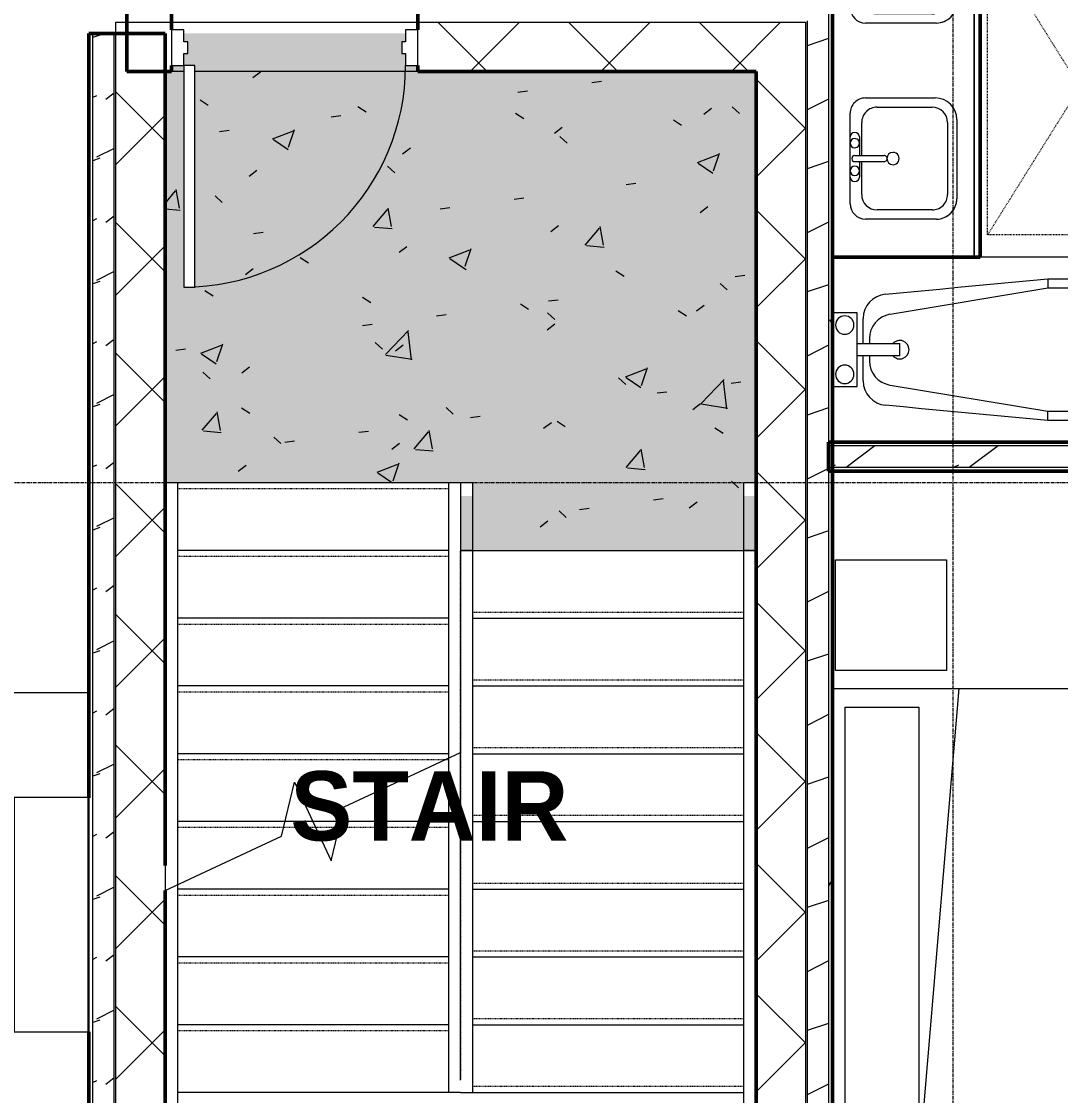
# Model space of a CAD drawing. Extents: x -4294 to -464, y 9706 to 12475.
# Drawn here: x -2651.6 to -2482.9, y 10067.7 to 10242.1 of the extents above; entities that cross this region are included whole.
import ezdxf

# ---------------------------------------------------------------- set-up
doc = ezdxf.new("R2010")
doc.units = 0
for name, pattern in [('Dash', [0.25, 0.125, -0.125]), ('Grid Line 1_2_', [0.875, 0.5, -0.125, 0.125, -0.125]), ('Overhead 1_16_', [0.101562, 0.0625, -0.039062])]:
    doc.linetypes.add(name, pattern=pattern)
for name, color, linetype, lineweight in [('0-1', 7, 'Continuous', 5), ('0-2', 50, 'Continuous', 13), ('A-AREA-IDEN', 2, 'Continuous', 9), ('A-DOOR', 31, 'Continuous', 13), ('A-DOOR-5', 31, 'Continuous', 20), ('A-DOOR-6', 31, 'Continuous', 9), ('A-DOOR-FRAM', 31, 'Continuous', 20), ('A-FLOR-2', 50, 'Continuous', 13), ('A-FLOR-PATT-2', 8, 'Continuous', 9), ('A-GENM-HDLN-1', 7, 'Dash', 9), ('A-WALL', 113, 'Continuous', 13), ('A-WALL-2', 250, 'Continuous', 50), ('A-WALL-3', 50, 'Continuous', 13), ('A-WALL-4', 113, 'Continuous', 50), ('A-WALL-PATT-1', 7, 'Continuous', 9), ('A-WALL-PATT-2', 8, 'Continuous', 9), ('A-WALL-PATT-5', 111, 'Continuous', 9), ('I-FURN-1', 7, 'Continuous', 9), ('I-FURN-HDLN-1', 7, 'Dash', 9), ('P-SANR-FIXT-1', 7, 'Continuous', 9), ('Q-CASE-1', 250, 'Continuous', 50), ('Q-CASE-2', 7, 'Continuous', 9), ('S-GRID-1', 1, 'Grid Line 1_2_', 9), ('S-STRS', 31, 'Continuous', 9), ('S-STRS-3', 31, 'Overhead 1_16_', 9), ('S-STRS-MBND', 31, 'Overhead 1_16_', 9), ('S-STRS-MBND-3', 31, 'Continuous', 9)]:
    doc.layers.add(name, color=color, linetype=linetype, lineweight=lineweight)
doc.layers.add('A-AREA-PATT-2', color=7, linetype='Continuous', lineweight=9, transparency=1)
doc.styles.add('Century Gothic_B', font='Gothicb.ttf', dxfattribs={"height": 11.25})
pattern_1 = [(0, (0, 0), (38.4, 9.6), [1.584, -27.216, 1.584, -27.216, -153.6]), (0, (0, 0), (38.4, 9.6), [-57.6, 1.584, -56.016, 1.584, -27.216, -67.2]), (0, (0, 0), (38.4, 9.6), [-144, 1.584, -17.616, 1.584, -46.416]), (120, (14.4, 4.8), (-27.513844, 28.4553755), [1.584, -27.216, 1.584, -27.216, -153.6]), (120, (14.4, 4.8), (-27.513844, 28.4553755), [-57.6, 1.584, -56.016, 1.584, -27.216, -67.2]), (120, (14.4, 4.8), (-27.513844, 28.4553755), [-144, 1.584, -17.616, 1.584, -46.416]), (240, (19.2, 24), (-10.886156, -38.0553755), [1.584, -27.216, 1.584, -27.216, -153.6]), (240, (19.2, 24), (-10.886156, -38.0553755), [-57.6, 1.584, -56.016, 1.584, -27.216, -67.2]), (240, (19.2, 24), (-10.886156, -38.0553755), [-144, 1.584, -17.616, 1.584, -46.416])]
pattern_2 = [(216.87, (7.997, 19.992), (59.9755286, 39.9843071), [9.996, -89.964]), (206.565, (19.992, 13.994), (-19.991807, -19.992219), [22.352, -22.352]), (198.435, (19.992, 3.998), (-39.983821, -19.991955), [12.644, -50.576])]
pattern_3 = [(45, (0, 0), (-10.606602, 10.606602), []), (135, (0, 0), (-10.606602, -10.606602), [])]

# ---------------------------------------------------------------- blocks, each defined once
blk = doc.blocks.new('Bath Tub - Maestro - 60_x30_-V50-FLOOR PLAN - 2ND FLOOR')
at = {"layer": 'P-SANR-FIXT-1'}
for p, q in [((60, 30), (24, 30)), ((35, 26.5), (51, 26.5)), ((35, 26.5), (35, 25)), ((35, 25), (9.35, 20.74)), ((43, 25), (35, 25)), ((4, 21), (0, 21)), ((4, 16), (4, 21)), ((5, 16), (5, 20.04)), ((57, 20.5), (57, 9.5)), ((49, 11), (49, 19)), ((4, 14), (4, 16)), ((4, 16), (10.94, 16)), ((6, 16.8), (6, 16)), ((10.94, 14), (10.94, 16)), ((4, 9), (4, 14)), ((10.94, 14), (4, 14)), ((5, 9.96), (5, 14)), ((6, 14), (6, 13.2)), ((0, 9), (4, 9)), ((9.35, 9.26), (35, 5)), ((35, 3.5), (35, 5)), ((35, 5), (43, 5)), ((51, 3.5), (35, 3.5))]:
    blk.add_line(p, q, dxfattribs=at)
at = {"layer": 'P-SANR-FIXT-1', "flags": 128}
for points in [[(8.63, 24.03), (11.56, 24.3), (14.49, 24.58), (17.42, 24.85), (20.35, 25.13), (23.28, 25.4), (26.21, 25.68), (29.14, 25.95), (32.07, 26.23), (35, 26.5)], [(35, 3.5), (32.07, 3.77), (29.14, 4.05), (26.21, 4.32), (23.28, 4.6), (20.35, 4.87), (17.42, 5.15), (14.49, 5.42), (11.56, 5.7), (8.63, 5.97)]]:
    blk.add_lwpolyline(points, dxfattribs=at)
at = {"layer": 'P-SANR-FIXT-1'}
for centre, radius, start, end in [((51, 20.5), 6, 360, 90), ((43, 19), 6, 360, 90), ((9, 20.04), 4, 95.3558, 180), ((2, 19), 1.5, 360, 180), ((10, 16.8), 4, 99.4223, 180), ((2, 19), 1.5, 180, 360), ((10.94, 15), 1.5, 360, 137.9289), ((10.94, 15), 1.5, 222.0711, 360), ((2, 11), 1.5, 360, 180), ((10, 13.2), 4, 180, 260.5777), ((2, 11), 1.5, 180, 360), ((43, 11), 6, 270, 0), ((9, 9.96), 4, 180, 264.6442), ((51, 9.5), 6, 270, 360)]:
    blk.add_arc(centre, radius, start, end, dxfattribs=at)
blk = doc.blocks.new('M_Sink Vanity-Square - 500 x 440mm-1372835-FLOOR PLAN - 2ND FLOOR')
at = {"layer": 'P-SANR-FIXT-1'}
for p, q in [((-5.72, 10.23), (7.14, 10.23)), ((-5.72, 10.23), (7.14, 10.23)), ((-5.22, 8.73), (6.46, 8.73)), ((-9.22, -4.59), (-9.22, 6.73)), ((-9.22, -4.59), (-9.22, 6.73)), ((-7.72, -2.72), (-7.72, 6.23)), ((8.96, 6.23), (8.96, -2.72)), ((10.46, 6.91), (10.46, -4.59)), ((10.46, 6.91), (10.46, -4.59)), ((0.12, -6.33), (0.12, -1.59)), ((1.12, -6.33), (1.12, -1.59)), ((0.12, -5.22), (-5.22, -5.22)), ((6.46, -5.22), (1.12, -5.22)), ((-2.88, -5.59), (0.12, -5.59)), ((1.12, -5.59), (3.62, -5.59)), ((7.96, -7.09), (-6.72, -7.09)), ((7.96, -7.09), (-6.72, -7.09)), ((3.62, -7.09), (-2.88, -7.09))]:
    blk.add_line(p, q, dxfattribs=at)
for centre, radius, start, end in [((-5.72, 6.73), 3.5, 90, 180), ((-5.72, 6.73), 3.5, 90, 180), ((-5.22, 6.23), 2.5, 90, 180), ((6.46, 6.23), 2.5, 360, 90), ((7.14, 6.91), 3.32, 0, 90), ((7.14, 6.91), 3.32, 360, 90), ((0.62, -0.13), 1, 360, 180), ((0.62, -0.13), 1, 180, 0), ((0.62, -1.59), 0.5, 360, 180), ((-5.22, -2.72), 2.5, 180, 270), ((6.46, -2.72), 2.5, 270, 360), ((-6.72, -4.59), 2.5, 180, 270), ((-6.72, -4.59), 2.5, 180, 270), ((7.96, -4.59), 2.5, 270, 0), ((7.96, -4.59), 2.5, 270, 0), ((-2.88, -6.34), 0.75, 90, 270), ((-1.88, -6.34), 0.75, 360, 180), ((-1.88, -6.34), 0.75, 180, 0), ((0.62, -6.33), 0.5, 180, 0), ((2.62, -6.34), 0.75, 0, 180), ((2.62, -6.34), 0.75, 180, 0), ((3.62, -6.34), 0.75, 270, 90)]:
    blk.add_arc(centre, radius, start, end, dxfattribs=at)
blk = doc.blocks.new('OD_CW_Base Cabinet - OD_CW_Base Cabinet-1834232-FLOOR PLAN - 2ND FLOOR')
at = {"layer": 'Q-CASE-1'}
for p, q in [((0.74, 24), (0.74, 0)), ((66.57, 0), (66.57, 24)), ((0.74, 0), (66.57, 0))]:
    blk.add_line(p, q, dxfattribs=at)
at = {"layer": 'Q-CASE-2'}
for p, q in [((0.74, 1), (0.74, 24)), ((66.57, 24), (66.57, 1)), ((0.74, 0), (0.74, 1)), ((0.74, 1), (66.57, 1)), ((66.57, 1), (0.74, 1)), ((66.57, 0), (0.74, 0)), ((66.57, 1), (66.57, 0))]:
    blk.add_line(p, q, dxfattribs=at)
blk = doc.blocks.new('ADA Clearances - 30_x48_-1721104-FLOOR PLAN - 2ND FLOOR')
at = {"layer": 'A-GENM-HDLN-1'}
for p, q in [((15, 24), (-15, -24)), ((-15, 24), (15, -24)), ((-15, -24), (-15, 24)), ((-15, 24), (15, 24)), ((15, 24), (15, -24)), ((15, -24), (-15, -24))]:
    blk.add_line(p, q, dxfattribs=at)
blk = doc.blocks.new('Bed-Standard - King 78_ x 80_-V56-FLOOR PLAN - 2ND FLOOR')
at = {"layer": 'I-FURN-1'}
for p, q in [((-28.31, 41.8), (49.69, 41.8)), ((-28.31, -38.2), (-28.31, 41.8)), ((49.69, 41.8), (49.69, -38.2)), ((49.69, -24.2), (-28.31, -17.63)), ((-25.31, -24.2), (46.69, -24.2)), ((-25.31, -36.2), (-25.31, -24.2)), ((46.69, -36.2), (46.69, -24.2)), ((-25.31, -36.2), (46.69, -36.2))]:
    blk.add_line(p, q, dxfattribs=at)
at = {"layer": 'I-FURN-HDLN-1'}
for p, q in [((-54.34, 77.8), (-18.34, 77.8)), ((73.69, 77.8), (73.69, -38.2)), ((-64.31, 29.55), (-64.31, 63.55))]:
    blk.add_line(p, q, dxfattribs=at)
blk = doc.blocks.new('Table-Night Stand - 18_ x 18_ x 24_-1372838-FLOOR PLAN - 2ND FLOOR')
at = {"layer": 'I-FURN-1'}
for p, q in [((0.15, 0), (18.15, 0)), ((0.15, -18), (0.15, 0)), ((18.15, 0), (18.15, -18)), ((18.15, -18), (0.15, -18))]:
    blk.add_line(p, q, dxfattribs=at)
blk = doc.blocks.new('Entertainment_Center_14771 - Entertainment_Center_14771-V38-FLOOR PLAN - 2ND FLOOR')
at = {"layer": 'I-FURN-1'}
for p, q in [((-18, 10), (-36, 10)), ((-36, 10), (-36, -6)), ((-34.85, 10.03), (-35.34, 10.03)), ((-34.85, 10), (-34.85, 10.03)), ((-18.66, 10.03), (-19.66, 10.03)), ((-19.66, 10.03), (-19.66, 10)), ((-18.66, 10), (-18.66, 10.03)), ((-18, 6), (-18, 10)), ((36, 10), (18, 10)), ((18, 10), (18, 6)), ((18.66, 10.03), (18.66, 10)), ((19.66, 10.03), (18.66, 10.03)), ((19.66, 10), (19.66, 10.03)), ((35.34, 10.03), (34.85, 10.03)), ((34.85, 10.03), (34.85, 10)), ((36, -6), (36, 10)), ((19, 6), (-19, 6)), ((-19, 6), (-19, -6)), ((19, -6), (19, 6)), ((-36, -6), (-19, -6)), ((-36, -6.13), (-36, -6)), ((-36, -6), (-19, -6)), ((-19, -6), (19, -6)), ((-19, -6.13), (-19, -6)), ((-19, -6), (19, -6)), ((19, -6.13), (-19, -6.13)), ((19, -6), (36, -6)), ((19, -6), (19, -6.13)), ((19, -6), (36, -6)), ((36, -6.13), (36, -6))]:
    blk.add_line(p, q, dxfattribs=at)
blk = doc.blocks.new('CTR - 1st Phase - Unit Layouts_rvt-1-FLOOR PLAN - 2ND FLOOR')
at = {"layer": 'A-WALL-PATT-1'}
h = blk.add_hatch(dxfattribs=at)
h.set_pattern_fill('FP_1', color=256, style=0, pattern_type=2)
h.set_pattern_definition(pattern_1)
h.paths.add_polyline_path([(-2308.64, 10173.2), (-2297.07, 10173.2), (-2297.07, 10173.82), (-2348.17, 10173.82), (-2348.17, 10173.2), (-2319.62, 10173.2)], flags=0)
h.paths.add_polyline_path([(-2382.2, 10173.2), (-2351.67, 10173.2), (-2351.67, 10173.82), (-2418.2, 10173.82), (-2418.2, 10173.2), (-2402.31, 10173.2)], flags=0)
h.paths.add_polyline_path([(-2485.01, 10173.2), (-2459.32, 10173.24), (-2459.32, 10173.82), (-2519.95, 10173.82), (-2519.95, 10173.2), (-2487.88, 10173.2)], flags=0)
h.paths.add_polyline_path([(-2452.2, 10173.2), (-2452.2, 10173.82), (-2455.82, 10173.82), (-2455.82, 10173.2), (-2455.2, 10173.2)], flags=0)
at = {"layer": 'A-WALL-PATT-2'}
h = blk.add_hatch(dxfattribs=at)
h.set_pattern_fill('FP_2', color=256, style=0, pattern_type=2)
h.set_pattern_definition(pattern_2)
h.paths.add_polyline_path([(-2348.17, 10169.7), (-2296.45, 10169.7), (-2296.45, 10173.2), (-2418.2, 10173.2), (-2418.2, 10172.95), (-2382.2, 10172.95), (-2382.2, 10169.95), (-2418.2, 10169.95), (-2418.2, 10169.7), (-2351.67, 10169.7)], flags=0)
h.paths.add_polyline_path([(-2512.57, 10169.7), (-2452.2, 10169.7), (-2452.2, 10173.2), (-2520.57, 10173.2), (-2520.57, 10169.7)], flags=0)
at = {"layer": 'A-WALL-2'}
for p, q in [((-2459.95, 10173.82), (-2520.57, 10173.82)), ((-2520.57, 10173.82), (-2520.57, 10169.07)), ((-2520.57, 10169.07), (-2452.2, 10169.07))]:
    blk.add_line(p, q, dxfattribs=at)
at = {"layer": 'A-WALL-3'}
for p, q in [((-2459.32, 10173.2), (-2520.57, 10173.2)), ((-2452.2, 10169.7), (-2520.57, 10169.7))]:
    blk.add_line(p, q, dxfattribs=at)
at = {"layer": '0-2'}
for name, p, rotation in [('OD_CW_Base Cabinet - OD_CW_Base Cabinet-1834232-FLOOR PLAN - 2ND FLOOR', (-2495.95, 10203.09), 89.99999999998224), ('M_Sink Vanity-Square - 500 x 440mm-1372835-FLOOR PLAN - 2ND FLOOR', (-2509.98, 10252.32), 269.9999999999827), ('ADA Clearances - 30_x48_-1721104-FLOOR PLAN - 2ND FLOOR', (-2479.75, 10231.45), 180), ('M_Sink Vanity-Square - 500 x 440mm-1372835-FLOOR PLAN - 2ND FLOOR', (-2509.98, 10220.48), 269.9999999999827), ('Bed-Standard - King 78_ x 80_-V56-FLOOR PLAN - 2ND FLOOR', (-2481.74, 10105.48), 270.0000000010332), ('Table-Night Stand - 18_ x 18_ x 24_-1372838-FLOOR PLAN - 2ND FLOOR', (-2501.45, 10154.87), 270.0000000010332), ('Entertainment_Center_14771 - Entertainment_Center_14771-V38-FLOOR PLAN - 2ND FLOOR', (-2646.82, 10097.08), 90.00000000001211)]:
    blk.add_blockref(name, p, dxfattribs=dict(at, rotation=rotation))
blk.add_blockref('Bath Tub - Maestro - 60_x30_-V50-FLOOR PLAN - 2ND FLOOR', (-2519.95, 10173.82), dxfattribs=at)
blk = doc.blocks.new('CTR - 1st Phase - Shell_rvt-1-FLOOR PLAN - 2ND FLOOR')
at = {"layer": 'A-FLOR-PATT-2'}
h = blk.add_hatch(dxfattribs=at)
h.set_pattern_fill('FP_39', color=256, style=0, pattern_type=2)
h.set_pattern_definition([(50, (0, 0), (34.4287, -3.01202), [3.6, -39.6]), (355, (0, 0), (-6.6596, 36.10481), [2.88, -31.68]), (100.451, (2.87, -0.25), (27.76876, 33.0931), [3.06, -33.655]), (46.184, (0, 9.6), (51.22752, -7.94535), [5.4, -59.4]), (96.636, (4.27, 8.94), (44.86319, 46.7577), [4.589, -50.482]), (351.184, (0, 9.6), (44.86417, 46.75745), [4.32, -47.52]), (21, (4.8, 7.2), (28.65176, -19.325734), [3.6, -39.6]), (326, (4.8, 7.2), (11.67934, 34.80662), [2.88, -31.68]), (71.451, (7.188, 5.59), (40.33096, 15.48132), [3.06, -33.655]), (37.5, (0, 0), (0.583112, 15.978979), [1.584, -29.712, 1.584, -30.576, -31.8]), (37.5, (0, 0), (0.583112, 15.978979), [-63.456, 1.584, -30.216]), (7.5, (0, 0), (12.62689, 18.932107), [1.584, -16.752, 1.584, -28.992, -12.12]), (7.5, (0, 0), (12.62689, 18.932107), [-48.912, 1.584, -10.536]), (327.5, (-10.704, 0), (25.622992, -1.0828), [1.584, -10.416, 1.584, -35.856, -49.68]), (327.5, (-10.704, 0), (25.622992, -1.0828), [-49.44, 1.584, -48.096]), (317.5, (-15.504, 0), (27.99243, 4.80496), [1.584, -14.016, 1.584, -23.28, -35.28]), (317.5, (-15.504, 0), (27.99243, 4.80496), [-40.464, 1.584, -33.696])])
h.paths.add_polyline_path([(-2554.04, 10156.21), (-2532.32, 10156.21), (-2532.32, 10165.09), (-2534.32, 10165.09), (-2534.32, 10167.21), (-2532.32, 10167.21), (-2532.32, 10233.99), (-2623.51, 10233.99), (-2623.51, 10198.99), (-2625.26, 10198.99), (-2625.26, 10233.99), (-2628.32, 10233.99), (-2628.32, 10167.21), (-2578.32, 10167.21), (-2578.32, 10165.09), (-2580.32, 10165.09), (-2580.32, 10156.21), (-2567.7, 10156.21)], flags=0)
at = {"layer": 'A-FLOR-2'}
for p, q in [((-2636.32, 10240.18), (-2636.32, 10241.99)), ((-2636.32, 10241.99), (-2634.51, 10241.99)), ((-2627.26, 10241.99), (-2587.26, 10241.99)), ((-2625.26, 10233.99), (-2627.26, 10233.99)), ((-2587.26, 10233.99), (-2623.51, 10233.99)), ((-2580.32, 10156.21), (-2532.32, 10156.21))]:
    blk.add_line(p, q, dxfattribs=at)
at = {"layer": 'S-GRID-1'}
for p, q in [((-2500.32, 9836.18), (-2500.32, 12413.74)), ((-464.45, 10167.19), (-4232.19, 10167.19))]:
    blk.add_line(p, q, dxfattribs=at)
blk = doc.blocks.new('HOLLOW METAL - STAIR DOOR-1764014-FLOOR PLAN - 2ND FLOOR')
at = {"layer": 'A-DOOR-5'}
for p, q in [((18, 41.4375), (16.25, 41.4375)), ((16.25, 41.4375), (16.25, 5.4375)), ((18, 5.4375), (18, 41.4375)), ((16.25, 5.4375), (18, 5.4375))]:
    blk.add_line(p, q, dxfattribs=at)
at = {"layer": 'A-DOOR-6'}
blk.add_arc((18, 5.4375), 36, 90, 180, dxfattribs=at)
at = {"layer": 'A-DOOR-FRAM'}
for p, q in [((-18, 5.4375), (-20, 5.4375)), ((-20, 5.4375), (-20, -0.3125)), ((-18, 3.5), (-18, 5.4375)), ((18, 5.4375), (18, 3.5)), ((20, 5.4375), (18, 5.4375)), ((20, -0.3125), (20, 5.4375)), ((-17.375, 3.5), (-18, 3.5)), ((-17.375, 1.625), (-17.375, 3.5)), ((18, 3.5), (17.375, 3.5)), ((17.375, 3.5), (17.375, 1.625)), ((-18, -0.3125), (-18, 1.625)), ((-18, 1.625), (-17.375, 1.625)), ((17.375, 1.625), (18, 1.625)), ((18, 1.625), (18, -0.3125)), ((-20, -0.3125), (-18, -0.3125)), ((18, -0.3125), (20, -0.3125))]:
    blk.add_line(p, q, dxfattribs=at)

msp = doc.modelspace()

# ---------------------------------------------------------------- hatches: boundary and pattern name
at = {"layer": 'A-AREA-PATT-2'}
h = msp.add_hatch(color=256, dxfattribs=at)
h.paths.add_polyline_path([(-2628.3237, 10021.5894), (-2526.1362, 10021.5894), (-2526.1362, 10022.3144), (-2532.3237, 10022.3144), (-2532.3237, 10022.2144), (-2628.3237, 10022.2144), (-2628.3237, 10022.3144), (-2634.5112, 10022.3144), (-2634.5112, 10021.5894), (-2632.8763, 10021.5894)], flags=0)
h.paths.add_polyline_path([(-2625.2612, 10234.9894), (-2623.5112, 10234.9894), (-2623.5112, 10198.9894), (-2625.2612, 10198.9894), (-2625.2612, 10233.9894)], flags=0)
h.paths.add_polyline_path([(-2580.3237, 10156.2144), (-2532.3237, 10156.2144), (-2532.3237, 10165.087), (-2534.3237, 10165.087), (-2534.3237, 10167.2144), (-2532.3237, 10167.2144), (-2532.3237, 10233.9894), (-2587.2612, 10233.9894), (-2587.2612, 10234.9894), (-2589.2612, 10234.9894), (-2589.2612, 10236.9269), (-2589.8862, 10236.9269), (-2589.8862, 10238.8019), (-2589.2612, 10238.8019), (-2589.2612, 10240.1769), (-2625.2612, 10240.1769), (-2625.2612, 10238.8019), (-2624.6362, 10238.8019), (-2624.6362, 10236.9269), (-2625.2612, 10236.9269), (-2625.2612, 10234.9894), (-2627.2612, 10234.9894), (-2627.2612, 10233.9894), (-2628.3237, 10233.9894), (-2628.3237, 10167.2144), (-2578.3237, 10167.2144), (-2578.3237, 10165.087), (-2580.3237, 10165.087)], flags=0)
at = {"layer": 'A-WALL-PATT-5'}
h = msp.add_hatch(dxfattribs=at)
h.set_pattern_fill('FP_40', color=256, style=0, pattern_type=2)
h.set_pattern_definition(pattern_3)
h.paths.add_polyline_path([(-2524.3237, 10233.9894), (-2524.3237, 10241.9894), (-2587.2612, 10241.9894), (-2587.2612, 10233.9894), (-2526.3528, 10233.9894)], flags=0)
h.paths.add_polyline_path([(-2628.3237, 10233.9894), (-2627.2612, 10233.9894), (-2627.2612, 10241.9894), (-2634.5112, 10241.9894), (-2634.5112, 10240.1769), (-2628.3237, 10240.1769), (-2628.3237, 10234.9894)], flags=0)
h = msp.add_hatch(dxfattribs=at)
h.set_pattern_fill('FP_2', color=256, style=0, pattern_type=2)
h.set_pattern_definition(pattern_2)
h.paths.add_polyline_path([(-2520.5737, 10022.3144), (-2520.5737, 10242.2394), (-2524.0737, 10242.2394), (-2524.0737, 10022.3144)], flags=0)
h = msp.add_hatch(dxfattribs=at)
h.set_pattern_fill('FP_1', color=256, style=0, pattern_type=2)
h.set_pattern_definition(pattern_1)
h.paths.add_polyline_path([(-2519.9487, 10022.3144), (-2519.9487, 10169.6989), (-2520.5737, 10169.6989), (-2520.5737, 10022.3144), (-2520.3975, 10022.3144)], flags=0)
h.paths.add_polyline_path([(-2520.3942, 10173.1989), (-2519.9487, 10173.2402), (-2519.9487, 10242.2394), (-2520.5737, 10242.2394), (-2520.5737, 10173.1989)], flags=0)
h = msp.add_hatch(dxfattribs=at)
h.set_pattern_fill('FP_1', color=256, style=0, pattern_type=2)
h.set_pattern_definition(pattern_1)
h.paths.add_polyline_path([(-2640.0737, 10022.3144), (-2640.0737, 10240.1769), (-2640.6987, 10240.1769), (-2640.6987, 10022.3144), (-2640.2499, 10022.3144)], flags=0)
h = msp.add_hatch(dxfattribs=at)
h.set_pattern_fill('FP_2', color=256, style=0, pattern_type=2)
h.set_pattern_definition(pattern_2)
h.paths.add_polyline_path([(-2636.5737, 10022.3144), (-2636.5737, 10240.1769), (-2640.0737, 10240.1769), (-2640.0737, 10022.3144)], flags=0)
h = msp.add_hatch(dxfattribs=at)
h.set_pattern_fill('FP_40', color=256, style=0, pattern_type=2)
h.set_pattern_definition(pattern_3)
h.paths.add_polyline_path([(-2636.3237, 10022.3144), (-2628.3237, 10022.3144), (-2628.3237, 10240.1769), (-2636.3237, 10240.1769), (-2636.3237, 10038.3029)], flags=0)
h = msp.add_hatch(dxfattribs=at)
h.set_pattern_fill('FP_40', color=256, style=0, pattern_type=2)
h.set_pattern_definition(pattern_3)
h.paths.add_polyline_path([(-2532.3237, 10022.3144), (-2524.3237, 10022.3144), (-2524.3237, 10233.9894), (-2532.3237, 10233.9894), (-2532.3237, 10038.3029)], flags=0)

# ---------------------------------------------------------------- linework, layer by layer
at = {"layer": 'A-WALL'}
for p, q in [((-2520.5737, 10245.7394), (-2520.5737, 10022.3144)), ((-2634.5112, 10241.9894), (-2627.2612, 10241.9894)), ((-2587.2612, 10241.9894), (-2524.3237, 10241.9894)), ((-2524.3237, 10241.9894), (-2524.3237, 10022.3144)), ((-2524.0737, 10242.2394), (-2524.0737, 10022.3144)), ((-2640.0737, 10022.3144), (-2640.0737, 10240.1769)), ((-2636.5737, 10022.3144), (-2636.5737, 10240.1769)), ((-2636.3237, 10022.3144), (-2636.3237, 10240.1769))]:
    msp.add_line(p, q, dxfattribs=at)
at = {"layer": 'A-WALL-4'}
for p, q in [((-2634.5112, 10246.3644), (-2634.5112, 10233.9894)), ((-2627.2612, 10240.7394), (-2627.2612, 10246.3644)), ((-2587.2612, 10246.3644), (-2587.2612, 10240.7394)), ((-2519.9487, 10022.3144), (-2519.9487, 10246.3644)), ((-2640.6987, 10240.1769), (-2640.6987, 10116.0761)), ((-2628.3237, 10240.1769), (-2640.6987, 10240.1769)), ((-2628.3237, 10105.0879), (-2628.3237, 10240.1769)), ((-2634.5112, 10233.9894), (-2627.2612, 10233.9894)), ((-2627.2612, 10233.9894), (-2627.2612, 10234.9894)), ((-2587.2612, 10234.9894), (-2587.2612, 10233.9894)), ((-2587.2612, 10233.9894), (-2532.3237, 10233.9894)), ((-2532.3237, 10233.9894), (-2532.3237, 10022.3144)), ((-2628.3237, 10022.3144), (-2628.3237, 10101.023)), ((-2640.6987, 10078.0761), (-2640.6987, 10022.3144))]:
    msp.add_line(p, q, dxfattribs=at)
at = {"layer": 'S-STRS'}
for p, q in [((-2626.3237, 10167.2144), (-2628.3237, 10167.2144)), ((-2626.3237, 10167.2144), (-2626.3237, 10156.2144)), ((-2582.3237, 10167.2144), (-2626.3237, 10167.2144)), ((-2580.3237, 10167.2144), (-2582.3237, 10167.2144)), ((-2582.3237, 10167.2144), (-2582.3237, 10156.2144)), ((-2580.3237, 10167.2144), (-2580.3237, 10123.4058)), ((-2578.3237, 10167.2144), (-2580.3237, 10167.2144)), ((-2578.3237, 10156.2144), (-2578.3237, 10167.2144)), ((-2532.3237, 10167.2144), (-2534.3237, 10167.2144)), ((-2534.3237, 10156.2144), (-2534.3237, 10167.2144)), ((-2626.3237, 10156.2144), (-2626.3237, 10145.2144)), ((-2582.3237, 10156.2144), (-2626.3237, 10156.2144)), ((-2582.3237, 10156.2144), (-2582.3237, 10145.2144)), ((-2578.3237, 10145.2144), (-2578.3237, 10156.2144)), ((-2534.3237, 10145.2144), (-2534.3237, 10156.2144)), ((-2626.3237, 10145.2144), (-2626.3237, 10134.2144)), ((-2582.3237, 10145.2144), (-2626.3237, 10145.2144)), ((-2582.3237, 10145.2144), (-2582.3237, 10134.2144)), ((-2578.3237, 10134.2144), (-2578.3237, 10145.2144)), ((-2578.3237, 10145.2144), (-2534.3237, 10145.2144)), ((-2534.3237, 10134.2144), (-2534.3237, 10145.2144)), ((-2626.3237, 10134.2144), (-2626.3237, 10123.2144)), ((-2582.3237, 10134.2144), (-2626.3237, 10134.2144)), ((-2582.3237, 10134.2144), (-2582.3237, 10123.2144)), ((-2578.3237, 10123.2144), (-2578.3237, 10134.2144)), ((-2578.3237, 10134.2144), (-2534.3237, 10134.2144)), ((-2534.3237, 10123.2144), (-2534.3237, 10134.2144)), ((-2626.3237, 10123.2144), (-2626.3237, 10112.2144)), ((-2582.3237, 10123.2144), (-2626.3237, 10123.2144)), ((-2582.3237, 10123.2144), (-2582.3237, 10122.4732)), ((-2582.3237, 10122.4732), (-2582.3237, 10112.2144)), ((-2580.3237, 10070.2144), (-2580.3237, 10123.4058)), ((-2578.3237, 10112.2144), (-2578.3237, 10123.2144)), ((-2578.3237, 10123.2144), (-2534.3237, 10123.2144)), ((-2534.3237, 10112.2144), (-2534.3237, 10123.2144)), ((-2626.3237, 10112.2144), (-2626.3237, 10101.9556)), ((-2608.844, 10112.2144), (-2626.3237, 10112.2144)), ((-2604.3237, 10112.2144), (-2608.844, 10112.2144)), ((-2599.8035, 10112.2144), (-2604.3237, 10112.2144)), ((-2582.3237, 10112.2144), (-2599.8035, 10112.2144)), ((-2582.3237, 10112.2144), (-2582.3237, 10101.2144)), ((-2578.3237, 10101.2144), (-2578.3237, 10112.2144)), ((-2578.3237, 10112.2144), (-2534.3237, 10112.2144)), ((-2534.3237, 10101.2144), (-2534.3237, 10112.2144)), ((-2628.3237, 10105.0879), (-2628.3237, 10101.023)), ((-2626.3237, 10101.9556), (-2626.3237, 10101.2144)), ((-2626.3237, 10101.2144), (-2626.3237, 10090.2144)), ((-2582.3237, 10101.2144), (-2626.3237, 10101.2144)), ((-2582.3237, 10101.2144), (-2582.3237, 10090.2144)), ((-2578.3237, 10090.2144), (-2578.3237, 10101.2144)), ((-2578.3237, 10101.2144), (-2534.3237, 10101.2144)), ((-2534.3237, 10090.2144), (-2534.3237, 10101.2144)), ((-2626.3237, 10090.2144), (-2626.3237, 10079.2144)), ((-2582.3237, 10090.2144), (-2626.3237, 10090.2144)), ((-2582.3237, 10090.2144), (-2582.3237, 10079.2144)), ((-2578.3237, 10079.2144), (-2578.3237, 10090.2144)), ((-2578.3237, 10090.2144), (-2534.3237, 10090.2144)), ((-2534.3237, 10079.2144), (-2534.3237, 10090.2144)), ((-2626.3237, 10079.2144), (-2626.3237, 10068.2144)), ((-2582.3237, 10079.2144), (-2626.3237, 10079.2144)), ((-2582.3237, 10079.2144), (-2582.3237, 10070.2144)), ((-2578.3237, 10068.2144), (-2578.3237, 10079.2144)), ((-2578.3237, 10079.2144), (-2534.3237, 10079.2144)), ((-2534.3237, 10068.2144), (-2534.3237, 10079.2144)), ((-2582.3237, 10070.2144), (-2582.3237, 10068.2144)), ((-2626.3237, 10068.2144), (-2626.3237, 10065.9017)), ((-2582.3237, 10068.2144), (-2626.3237, 10068.2144)), ((-2580.3237, 10068.2144), (-2582.3237, 10068.2144)), ((-2580.3237, 10068.2144), (-2578.3237, 10068.2144)), ((-2578.3237, 10068.2144), (-2534.3237, 10068.2144)), ((-2534.3237, 10059.5271), (-2534.3237, 10068.2144))]:
    msp.add_line(p, q, dxfattribs=at)
at = {"layer": 'S-STRS-3'}
for p, q in [((-2582.3237, 10166.2144), (-2626.3237, 10166.2144)), ((-2582.3237, 10155.2144), (-2626.3237, 10155.2144)), ((-2578.3237, 10146.2144), (-2534.3237, 10146.2144)), ((-2582.3237, 10144.2144), (-2626.3237, 10144.2144)), ((-2578.3237, 10135.2144), (-2534.3237, 10135.2144)), ((-2582.3237, 10133.2144), (-2626.3237, 10133.2144)), ((-2578.3237, 10124.2144), (-2534.3237, 10124.2144)), ((-2582.8787, 10122.2144), (-2626.3237, 10122.2144)), ((-2582.3237, 10122.2144), (-2582.8787, 10122.2144)), ((-2578.3237, 10113.2144), (-2534.3237, 10113.2144)), ((-2609.087, 10111.2144), (-2626.3237, 10111.2144)), ((-2603.8574, 10111.2144), (-2609.087, 10111.2144)), ((-2600.0465, 10111.2144), (-2603.8574, 10111.2144)), ((-2582.3237, 10111.2144), (-2600.0465, 10111.2144)), ((-2578.3237, 10102.2144), (-2534.3237, 10102.2144)), ((-2582.3237, 10100.2144), (-2626.3237, 10100.2144)), ((-2578.3237, 10091.2144), (-2534.3237, 10091.2144)), ((-2582.3237, 10089.2144), (-2626.3237, 10089.2144)), ((-2578.3237, 10080.2144), (-2534.3237, 10080.2144)), ((-2582.3237, 10078.2144), (-2626.3237, 10078.2144)), ((-2578.3237, 10069.2144), (-2534.3237, 10069.2144))]:
    msp.add_line(p, q, dxfattribs=at)
at = {"layer": 'S-STRS-MBND'}
for p, q in [((-2578.3237, 10156.2144), (-2580.3237, 10156.2144)), ((-2580.3237, 10070.2144), (-2580.3237, 10156.2144)), ((-2578.3237, 10068.2144), (-2578.3237, 10156.2144)), ((-2578.3237, 10156.2144), (-2534.3237, 10156.2144)), ((-2532.3237, 10156.2144), (-2534.3237, 10156.2144)), ((-2534.3237, 10059.6266), (-2534.3237, 10156.2144)), ((-2532.3237, 10059.6266), (-2532.3237, 10156.2144)), ((-2578.3237, 10146.2144), (-2534.3237, 10146.2144)), ((-2578.3237, 10145.2144), (-2534.3237, 10145.2144)), ((-2578.3237, 10135.2144), (-2534.3237, 10135.2144)), ((-2578.3237, 10134.2144), (-2534.3237, 10134.2144)), ((-2578.3237, 10124.2144), (-2534.3237, 10124.2144)), ((-2582.3237, 10122.2144), (-2582.8787, 10122.2144)), ((-2582.3237, 10122.4732), (-2582.3237, 10070.2144)), ((-2580.3237, 10123.4058), (-2580.3237, 10070.2144)), ((-2578.3237, 10123.2144), (-2534.3237, 10123.2144)), ((-2604.3237, 10112.2144), (-2608.844, 10112.2144)), ((-2582.3237, 10112.2144), (-2599.8035, 10112.2144)), ((-2578.3237, 10113.2144), (-2534.3237, 10113.2144)), ((-2578.3237, 10112.2144), (-2534.3237, 10112.2144)), ((-2603.8574, 10111.2144), (-2609.087, 10111.2144)), ((-2582.3237, 10111.2144), (-2600.0465, 10111.2144)), ((-2626.3237, 10101.9556), (-2626.3237, 10065.8022)), ((-2578.3237, 10102.2144), (-2534.3237, 10102.2144)), ((-2628.3237, 10101.023), (-2628.3237, 10065.8022)), ((-2582.3237, 10101.2144), (-2626.3237, 10101.2144)), ((-2582.3237, 10100.2144), (-2626.3237, 10100.2144)), ((-2578.3237, 10101.2144), (-2534.3237, 10101.2144)), ((-2578.3237, 10091.2144), (-2534.3237, 10091.2144)), ((-2582.3237, 10090.2144), (-2626.3237, 10090.2144)), ((-2582.3237, 10089.2144), (-2626.3237, 10089.2144)), ((-2578.3237, 10090.2144), (-2534.3237, 10090.2144)), ((-2582.3237, 10079.2144), (-2626.3237, 10079.2144)), ((-2578.3237, 10080.2144), (-2534.3237, 10080.2144)), ((-2578.3237, 10079.2144), (-2534.3237, 10079.2144)), ((-2582.3237, 10078.2144), (-2626.3237, 10078.2144)), ((-2582.3237, 10070.2144), (-2582.3237, 10068.2144)), ((-2582.3237, 10070.2144), (-2582.3237, 10068.2144)), ((-2582.3237, 10068.2144), (-2626.3237, 10068.2144)), ((-2580.3237, 10068.2144), (-2582.3237, 10068.2144)), ((-2580.3237, 10068.2144), (-2578.3237, 10068.2144)), ((-2578.3237, 10069.2144), (-2534.3237, 10069.2144)), ((-2578.3237, 10068.2144), (-2534.3237, 10068.2144))]:
    msp.add_line(p, q, dxfattribs=at)
at = {"layer": 'S-STRS-MBND-3'}
for p, q in [((-2599.2258, 10114.5916), (-2580.3237, 10123.4058)), ((-2609.4217, 10109.8372), (-2607.2953, 10118.5869)), ((-2607.2953, 10118.5869), (-2601.3522, 10105.8419)), ((-2601.3522, 10105.8419), (-2599.2258, 10114.5916)), ((-2628.3237, 10101.023), (-2609.4217, 10109.8372))]:
    msp.add_line(p, q, dxfattribs=at)

# ---------------------------------------------------------------- block references
at = {"layer": '0-1'}
for name in ['CTR - 1st Phase - Shell_rvt-1-FLOOR PLAN - 2ND FLOOR', 'CTR - 1st Phase - Unit Layouts_rvt-1-FLOOR PLAN - 2ND FLOOR']:
    msp.add_blockref(name, (0, 0), dxfattribs=at)
at = {"layer": 'A-DOOR', "rotation": 180}
msp.add_blockref('HOLLOW METAL - STAIR DOOR-1764014-FLOOR PLAN - 2ND FLOOR', (-2607.2612, 10240.4269), dxfattribs=at)

# ---------------------------------------------------------------- texts
at = {"layer": 'A-AREA-IDEN', "insert": (-2607.9625, 10120.3683), "char_height": 11.25, "width": 49.2375, "attachment_point": 1, "style": 'Century Gothic_B'}
msp.add_mtext('STAIR', dxfattribs=at)

doc.saveas('drawing.dxf')
